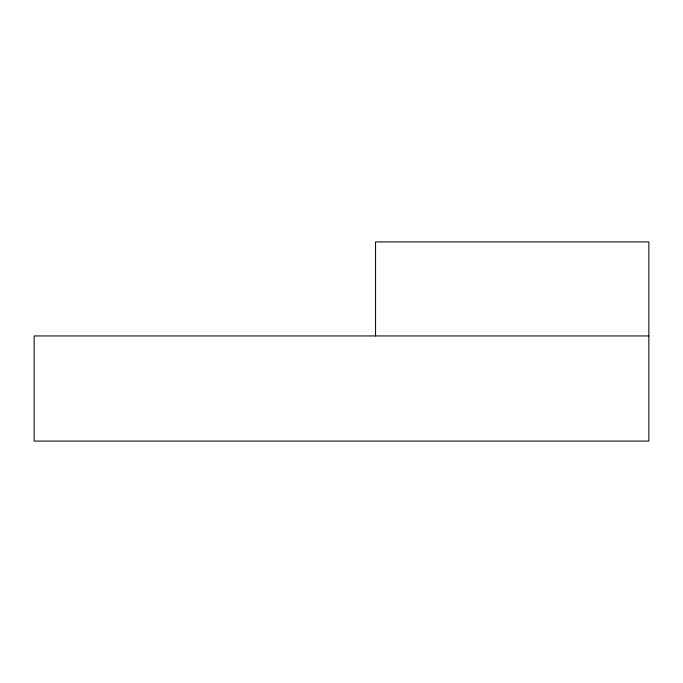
<?xml version="1.0" encoding="UTF-8"?>
<svg xmlns="http://www.w3.org/2000/svg" width="683" height="683" viewBox="0 0 683 683"><rect width="100%" height="100%" fill="white"/><g stroke="black" fill="none" stroke-linecap="round" stroke-linejoin="round"><path stroke-width="1.02" d="M648.85 335.942L34.15 335.942L34.15 441.081L648.85 441.081L648.85 241.919L375.565 241.919L375.565 335.942"/></g></svg>
